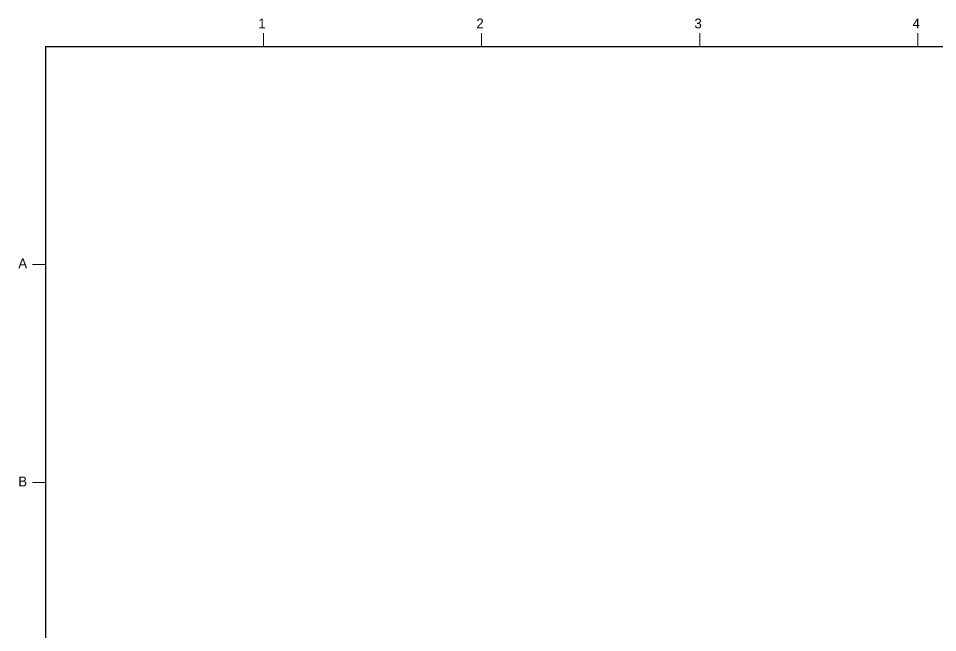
# Model space of a CAD drawing. Header units: millimetres. Extents: x 10 to 821, y 12 to 580.
# Drawn here: x 29.3 to 240, y 439.6 to 580.4 of the extents above; entities that cross this region are included whole.
import ezdxf
from ezdxf.enums import TextEntityAlignment as Align

# ---------------------------------------------------------------- set-up
doc = ezdxf.new("R2010")
doc.units = ezdxf.units.MM
doc.layers.add('図面枠B6M', color=7, linetype='Continuous')
doc.styles.add('HG丸ｺﾞｼｯｸM-PRO', font='')
doc.styles.get('HG丸ｺﾞｼｯｸM-PRO').set_extended_font_data('HG丸ｺﾞｼｯｸM-PRO')

# ---------------------------------------------------------------- blocks, each defined once
blk = doc.blocks.new('BLKF023')
at = {"layer": '図面枠B6M', "color": 4, "linetype": 'Continuous', "lineweight": 13}
for p, q in [((85.5, 577), (85.5, 574)), ((135.5, 577), (135.5, 574)), ((185.5, 577), (185.5, 574)), ((235.5, 577), (235.5, 574)), ((32.5, 524), (35.5, 524)), ((32.5, 474), (35.5, 474))]:
    blk.add_line(p, q, dxfattribs=at)
at = {"layer": '図面枠B6M', "color": 2, "linetype": 'Continuous', "lineweight": 25}
for q in [(35.5, 20), (821, 574)]:
    blk.add_line((35.5, 574), q, dxfattribs=at)
at = {"layer": '図面枠B6M', "color": 4, "linetype": 'Continuous', "lineweight": 13, "style": 'HG丸ｺﾞｼｯｸM-PRO'}
for s, width, p in [('1', 1.003994, (84.29, 577.45)), ('2', 1.003994, (134.3, 577.45)), ('3', 1.003994, (184.29, 577.45)), ('4', 1.003994, (234.29, 577.45)), ('A', 1.002405, (29.29, 522.45)), ('B', 1.004704, (29.29, 472.45))]:
    blk.add_text(s, height=2.25, dxfattribs=dict(at, width=width)).set_placement(p, align=Align.BOTTOM_LEFT)

msp = doc.modelspace()

# ---------------------------------------------------------------- block references
at = {"layer": '図面枠B6M', "color": 4, "linetype": 'Continuous', "lineweight": 13}
msp.add_blockref('BLKF023', (0, 0), dxfattribs=at)

doc.saveas('drawing.dxf')
